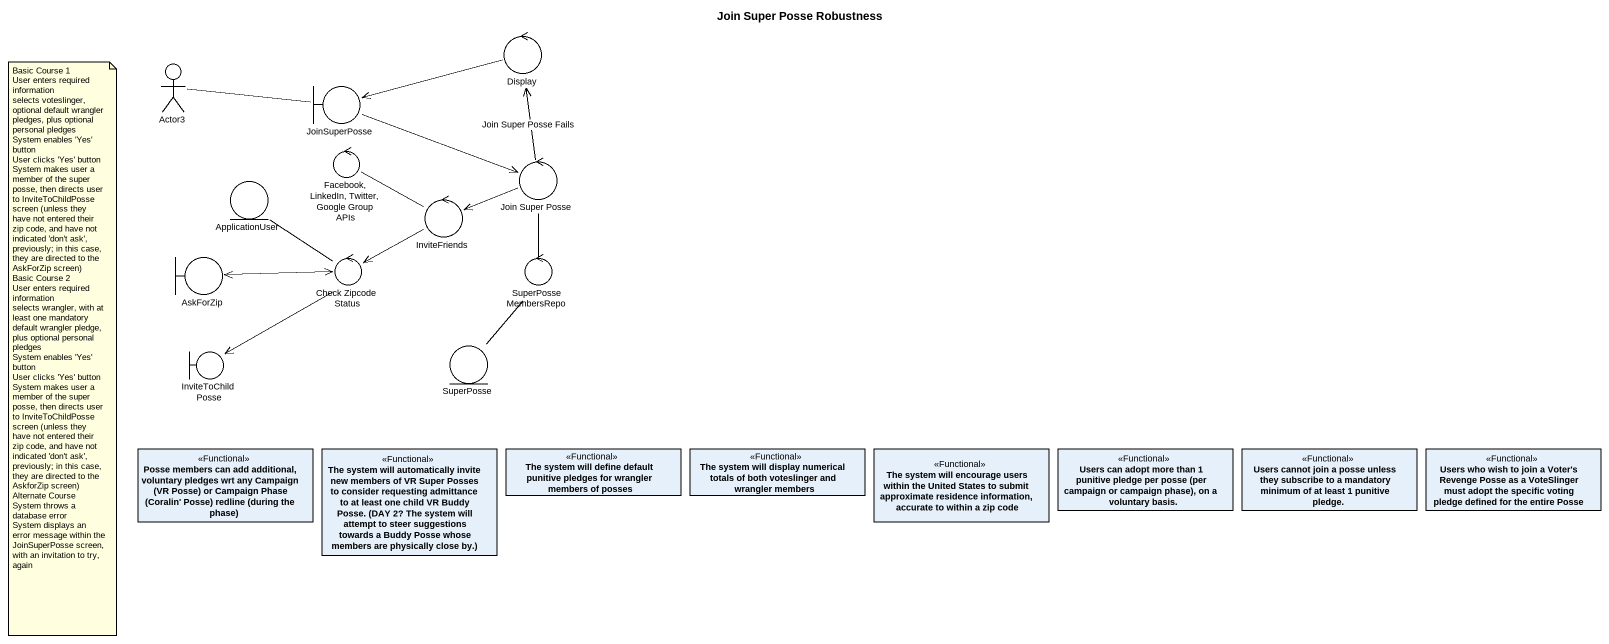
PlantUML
@startuml
title Join Super Posse Robustness
allowmixing
hide circle
hide empty members
control Display
actor Actor3
boundary JoinSuperPosse
control "Facebook, LinkedIn, Twitter, Google Group APIs" as Facebook_LinkedIn_Twitter
entity ApplicationUser
control "Join Super Posse" as Join_Super_Posse
control InviteFriends
boundary AskForZip
control "Check Zipcode Status" as Check_Zipcode_Status
control SuperPosseMembersRepo
entity SuperPosse
boundary InviteToChildPosse
class "Posse members can add additional, voluntary pledges wrt any Campaign (VR Posse) or Campaign Phase (Coralin' Posse) redline (during the phase)" as Posse_members_can_add <<Functional>>
class "The system will automatically invite new members of VR Super Posses to consider requesting admittance to at least one child VR Buddy Posse. (DAY 2? The system will attempt to steer suggestions towards a Buddy Posse whose members are physically close by.)" as The_system_will <<Functional>>
class "The system will define default punitive pledges for wrangler members of posses" as The_system_will_define <<Functional>>
class "The system will display numerical totals of both voteslinger and wrangler members" as The_system_will_display <<Functional>>
class "The system will encourage users within the United States to submit approximate residence information, accurate to within a zip code" as The_system_will_encourage <<Functional>>
class "Users can adopt more than 1 punitive pledge per posse (per campaign or campaign phase), on a voluntary basis." as Users_can_adopt_more_than_1 <<Functional>>
class "Users cannot join a posse unless they subscribe to a mandatory minimum of at least 1 punitive pledge." as Users_cannot_join_a_posse <<Functional>>
class "Users who wish to join a Voter's Revenge Posse as a VoteSlinger must adopt the specific voting pledge defined for the entire Posse" as Users_who_wish_to_join_a <<Functional>>
Display -left-> JoinSuperPosse
Actor3 -right- JoinSuperPosse
JoinSuperPosse -right-> Join_Super_Posse
Join_Super_Posse -up-> Display : Join Super Posse Fails
Join_Super_Posse -left-> InviteFriends
Join_Super_Posse -- SuperPosseMembersRepo
InviteFriends -left- Facebook_LinkedIn_Twitter
InviteFriends --> Check_Zipcode_Status
Check_Zipcode_Status -up- ApplicationUser
Check_Zipcode_Status <-left-> AskForZip
Check_Zipcode_Status --> InviteToChildPosse
SuperPosseMembersRepo -- SuperPosse
note as N1
  Basic Course 1
  User enters required information
  selects voteslinger, optional default wrangler pledges, plus optional personal pledges
  System enables 'Yes' button
  User clicks 'Yes' button
  System makes user a member of the super posse, then directs user to InviteToChildPosse screen (unless they have not entered their zip code, and have not indicated 'don't ask', previously; in this case, they are directed to the AskForZip screen)
  Basic Course 2
  User enters required information
  selects wrangler, with at least one mandatory default wrangler pledge, plus optional personal pledges
  System enables 'Yes' button
  User clicks 'Yes' button
  System makes user a member of the super posse, then directs user to InviteToChildPosse screen (unless they have not entered their zip code, and have not indicated 'don't ask', previously; in this case, they are directed to the AskforZip screen)
  Alternate Course
  System throws a database error
  System displays an error message within the JoinSuperPosse screen, with an invitation to try, again
end note
@enduml
